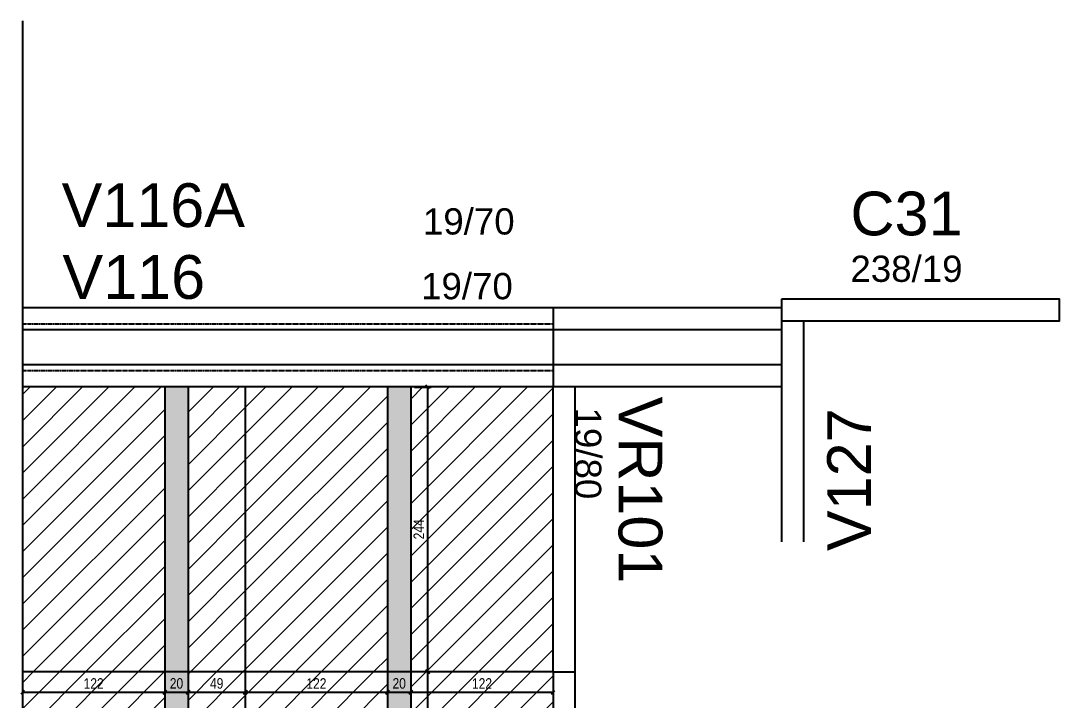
# Model space of a CAD drawing. Extents: x 1137 to 6709, y 1202 to 4823.
# Drawn here: x 2798 to 3689, y 3281 to 3863 of the extents above; entities that cross this region are included whole.
import ezdxf

# ---------------------------------------------------------------- set-up
doc = ezdxf.new("R2010")
doc.units = 0
doc.linetypes.add('HIDDEN', pattern=[0.375, 0.25, -0.125])
for name, color, linetype in [('210', 7, 'HIDDEN'), ('216', 7, 'Continuous'), ('220', 4, 'Continuous'), ('250', 5, 'Continuous'), ('Painéis', 200, 'Continuous'), ('Pilares', 5, 'Continuous'), ('VIGA', 3, 'Continuous')]:
    doc.layers.add(name, color=color, linetype=linetype)
doc.layers.add('Hachura', color=251, linetype='Continuous', lineweight=9)
doc.layers.add('REAPROVEITAMENTO', color=251, linetype='Continuous', lineweight=9)
doc.styles.add('COTA TECNICA-50', font='techl___.ttf', dxfattribs={"height": 9})
doc.styles.get("Standard").update_dxf_attribs({"font": 'arial.ttf'})
doc.dimstyles.new('COTA PAINEL-50', dxfattribs={"dimtxt": 9, "dimasz": 3, "dimexe": 3, "dimexo": 3, "dimgap": 3, "dimtad": 1, "dimdec": 1, "dimzin": 12, "dimdsep": 46, "dimtxsty": 'COTA TECNICA-50', "dimblk1": 'OBLIQUE', "dimblk2": 'OBLIQUE', "dimsah": 1, "dimcen": 0.9, "dimclrd": 4, "dimclre": 4, "dimclrt": 240, "dimadec": 1, "dimazin": 3, "dimtfac": 1, "dimtdec": 1, "dimtmove": 0, "dimatfit": 3, "dimfxl": 1, "dimtolj": 1, "dimtzin": 12, "dimarcsym": 0})
pattern_1 = [(45, (3784.961, 2889.085), (-11.22532, 11.22532), [])]

# ---------------------------------------------------------------- blocks, each defined once
blk = doc.blocks.new('_Oblique')
at = {"color": 0, "linetype": 'ByBlock', "lineweight": -2}
blk.add_line((-0.5, -0.5), (0.5, 0.5), dxfattribs=at)
blk = doc.blocks.new('*D5')
at = {"color": 4, "lineweight": -2, "transparency": 16777216}
for p, q in [((2799.69, 3302.27), (2799.69, 3284.51)), ((2921.69, 3302.27), (2921.69, 3284.51)), ((2799.69, 3287.51), (2921.69, 3287.51))]:
    blk.add_line(p, q, dxfattribs=at)
at = {"layer": 'Defpoints', "color": 0, "transparency": 16777216}
for p in [(2799.69, 3305.27), (2921.69, 3305.27), (2921.69, 3287.51)]:
    blk.add_point(p, dxfattribs=at)
at = {"color": 4, "lineweight": -2, "transparency": 16777216, "xscale": 3, "yscale": 3, "zscale": 3, "rotation": 180}
blk.add_blockref('_Oblique', (2799.69, 3287.51), dxfattribs=at)
at = {"color": 4, "lineweight": -2, "transparency": 16777216, "xscale": 3, "yscale": 3, "zscale": 3}
blk.add_blockref('_Oblique', (2921.69, 3287.51), dxfattribs=at)
at = {"color": 240, "transparency": 16777216, "insert": (2860.69, 3295.06), "char_height": 9, "attachment_point": 5, "style": 'COTA TECNICA-50'}
blk.add_mtext('\\A1;122', dxfattribs=at)
blk = doc.blocks.new('*D6')
at = {"color": 4, "lineweight": -2, "transparency": 16777216}
for p, q in [((2921.69, 3302.27), (2921.69, 3284.51)), ((2921.69, 3287.51), (2941.69, 3287.51))]:
    blk.add_line(p, q, dxfattribs=at)
at = {"layer": 'Defpoints', "color": 0, "transparency": 16777216}
for p in [(2921.69, 3305.27), (2941.69, 3287.51), (2941.69, 3287.51)]:
    blk.add_point(p, dxfattribs=at)
at = {"color": 4, "lineweight": -2, "transparency": 16777216, "xscale": 3, "yscale": 3, "zscale": 3, "rotation": 180}
blk.add_blockref('_Oblique', (2921.69, 3287.51), dxfattribs=at)
at = {"color": 4, "lineweight": -2, "transparency": 16777216, "xscale": 3, "yscale": 3, "zscale": 3}
blk.add_blockref('_Oblique', (2941.69, 3287.51), dxfattribs=at)
at = {"color": 240, "transparency": 16777216, "insert": (2931.69, 3295.1), "char_height": 9, "attachment_point": 5, "style": 'COTA TECNICA-50'}
blk.add_mtext('\\A1;20', dxfattribs=at)
blk = doc.blocks.new('*D4')
at = {"color": 4, "lineweight": -2, "transparency": 16777216}
blk.add_line((3132.69, 3287.51), (3254.69, 3287.51), dxfattribs=at)
at = {"layer": 'Defpoints', "color": 0, "transparency": 16777216}
for p in [(3132.69, 3287.51), (3254.69, 3287.51), (3254.69, 3287.51)]:
    blk.add_point(p, dxfattribs=at)
at = {"color": 4, "lineweight": -2, "transparency": 16777216, "xscale": 3, "yscale": 3, "zscale": 3, "rotation": 180}
blk.add_blockref('_Oblique', (3132.69, 3287.51), dxfattribs=at)
at = {"color": 4, "lineweight": -2, "transparency": 16777216, "xscale": 3, "yscale": 3, "zscale": 3}
blk.add_blockref('_Oblique', (3254.69, 3287.51), dxfattribs=at)
at = {"color": 240, "transparency": 16777216, "insert": (3193.69, 3295.06), "char_height": 9, "attachment_point": 5, "style": 'COTA TECNICA-50'}
blk.add_mtext('\\A1;122', dxfattribs=at)
blk = doc.blocks.new('*D24')
at = {"color": 4, "lineweight": -2, "transparency": 16777216}
for p, q in [((2941.69, 3302.27), (2941.69, 3284.51)), ((2990.69, 3302.27), (2990.69, 3284.51)), ((2941.69, 3287.51), (2990.69, 3287.51))]:
    blk.add_line(p, q, dxfattribs=at)
at = {"layer": 'Defpoints', "color": 0, "transparency": 16777216}
for p in [(2941.69, 3305.27), (2990.69, 3305.27), (2990.69, 3287.51)]:
    blk.add_point(p, dxfattribs=at)
at = {"color": 4, "lineweight": -2, "transparency": 16777216, "xscale": 3, "yscale": 3, "zscale": 3, "rotation": 180}
blk.add_blockref('_Oblique', (2941.69, 3287.51), dxfattribs=at)
at = {"color": 4, "lineweight": -2, "transparency": 16777216, "xscale": 3, "yscale": 3, "zscale": 3}
blk.add_blockref('_Oblique', (2990.69, 3287.51), dxfattribs=at)
at = {"color": 240, "transparency": 16777216, "insert": (2966.19, 3295.1), "char_height": 9, "attachment_point": 5, "style": 'COTA TECNICA-50'}
blk.add_mtext('\\A1;49', dxfattribs=at)
blk = doc.blocks.new('*D25')
at = {"color": 4, "lineweight": -2, "transparency": 16777216}
for p, q in [((2990.69, 3302.27), (2990.69, 3284.51)), ((3112.69, 3302.27), (3112.69, 3284.51)), ((2990.69, 3287.51), (3112.69, 3287.51))]:
    blk.add_line(p, q, dxfattribs=at)
at = {"layer": 'Defpoints', "color": 0, "transparency": 16777216}
for p in [(2990.69, 3305.27), (3112.69, 3305.27), (3112.69, 3287.51)]:
    blk.add_point(p, dxfattribs=at)
at = {"color": 4, "lineweight": -2, "transparency": 16777216, "xscale": 3, "yscale": 3, "zscale": 3, "rotation": 180}
blk.add_blockref('_Oblique', (2990.69, 3287.51), dxfattribs=at)
at = {"color": 4, "lineweight": -2, "transparency": 16777216, "xscale": 3, "yscale": 3, "zscale": 3}
blk.add_blockref('_Oblique', (3112.69, 3287.51), dxfattribs=at)
at = {"color": 240, "transparency": 16777216, "insert": (3051.69, 3295.06), "char_height": 9, "attachment_point": 5, "style": 'COTA TECNICA-50'}
blk.add_mtext('\\A1;122', dxfattribs=at)
blk = doc.blocks.new('*D26')
at = {"color": 4, "lineweight": -2, "transparency": 16777216}
for p, q in [((3112.69, 3302.27), (3112.69, 3284.51)), ((3132.69, 3302.27), (3132.69, 3284.51)), ((3112.69, 3287.51), (3132.69, 3287.51))]:
    blk.add_line(p, q, dxfattribs=at)
at = {"layer": 'Defpoints', "color": 0, "transparency": 16777216}
for p in [(3112.69, 3305.27), (3132.69, 3305.27), (3132.69, 3287.51)]:
    blk.add_point(p, dxfattribs=at)
at = {"color": 4, "lineweight": -2, "transparency": 16777216, "xscale": 3, "yscale": 3, "zscale": 3, "rotation": 180}
blk.add_blockref('_Oblique', (3112.69, 3287.51), dxfattribs=at)
at = {"color": 4, "lineweight": -2, "transparency": 16777216, "xscale": 3, "yscale": 3, "zscale": 3}
blk.add_blockref('_Oblique', (3132.69, 3287.51), dxfattribs=at)
at = {"color": 240, "transparency": 16777216, "insert": (3122.69, 3295.1), "char_height": 9, "attachment_point": 5, "style": 'COTA TECNICA-50'}
blk.add_mtext('\\A1;20', dxfattribs=at)
blk = doc.blocks.new('*D30')
at = {"color": 4, "lineweight": -2, "transparency": 16777216}
for p, q in [((3135.69, 3305.27), (3150.12, 3305.27)), ((3147.12, 3061.27), (3147.12, 3305.27)), ((3135.69, 3061.27), (3150.12, 3061.27))]:
    blk.add_line(p, q, dxfattribs=at)
at = {"layer": 'Defpoints', "color": 0, "transparency": 16777216}
for p in [(3132.69, 3305.27), (3147.12, 3305.27), (3132.69, 3061.27)]:
    blk.add_point(p, dxfattribs=at)
at = {"color": 4, "lineweight": -2, "transparency": 16777216, "xscale": 3, "yscale": 3, "zscale": 3}
for p, rotation in [((3147.12, 3305.27), 90), ((3147.12, 3061.27), 270)]:
    blk.add_blockref('_Oblique', p, dxfattribs=dict(at, rotation=rotation))
at = {"color": 240, "transparency": 16777216, "insert": (3139.55, 3183.27), "char_height": 9, "attachment_point": 5, "rotation": 90, "style": 'COTA TECNICA-50'}
blk.add_mtext('\\A1;244', dxfattribs=at)
blk = doc.blocks.new('*D31')
at = {"color": 4, "lineweight": -2, "transparency": 16777216}
for p, q in [((3135.69, 3549.27), (3150.12, 3549.27)), ((3147.12, 3305.27), (3147.12, 3549.27)), ((3135.69, 3305.27), (3150.12, 3305.27))]:
    blk.add_line(p, q, dxfattribs=at)
at = {"layer": 'Defpoints', "color": 0, "transparency": 16777216}
for p in [(3132.69, 3549.27), (3147.12, 3549.27), (3132.69, 3305.27)]:
    blk.add_point(p, dxfattribs=at)
at = {"color": 4, "lineweight": -2, "transparency": 16777216, "xscale": 3, "yscale": 3, "zscale": 3}
for p, rotation in [((3147.12, 3549.27), 90), ((3147.12, 3305.27), 270)]:
    blk.add_blockref('_Oblique', p, dxfattribs=dict(at, rotation=rotation))
at = {"color": 240, "transparency": 16777216, "insert": (3139.55, 3427.27), "char_height": 9, "attachment_point": 5, "rotation": 90, "style": 'COTA TECNICA-50'}
blk.add_mtext('\\A1;244', dxfattribs=at)

msp = doc.modelspace()

# ---------------------------------------------------------------- hatches: boundary and pattern name
at = {"layer": 'Hachura', "linetype": 'ByBlock'}
h = msp.add_hatch(color=256, dxfattribs=at)
h.dxf.hatch_style = 1
h.paths.add_polyline_path([(2921.69, 3305.27), (2941.69, 3305.27), (2941.69, 3549.27), (2921.69, 3549.27)])
h.paths.add_polyline_path([(2941.69, 3305.27), (2921.69, 3305.27), (2921.69, 3061.27), (2941.69, 3061.27)])
h.paths.add_polyline_path([(2941.69, 3061.27), (2921.69, 3061.27), (2921.69, 2837.45, 0.007398), (2934.64, 2817.27), (2941.69, 2817.27)])
h.paths.add_polyline_path([(3112.69, 2632.42, 0.008018), (3132.69, 2618.53), (3132.69, 2817.27), (3112.69, 2817.27)])
h.paths.add_polyline_path([(3112.69, 2817.27), (3132.69, 2817.27), (3132.69, 3061.27), (3112.69, 3061.27)])
h.paths.add_polyline_path([(3132.69, 3305.27), (3112.69, 3305.27), (3112.69, 3061.27), (3132.69, 3061.27)])
h.paths.add_polyline_path([(3132.69, 3549.27), (3112.69, 3549.27), (3112.69, 3305.27), (3132.69, 3305.27)])
h.paths.add_polyline_path([(3282.69, 3061.27), (3254.69, 3061.27), (3254.69, 2817.27), (3282.69, 2817.27)])
h.paths.add_polyline_path([(3254.69, 2733.77), (3282.69, 2733.77), (3282.69, 2817.27), (3254.69, 2817.27)])
h.paths.add_polyline_path([(3282.69, 2733.77), (3254.69, 2733.77), (3254.69, 2551.99, 0.00996), (3282.69, 2540.55)])
h.paths.add_polyline_path([(3432.69, 2733.77), (3404.69, 2733.77), (3404.69, 2504.93, 0.009374), (3432.69, 2499.79)])
h.paths.add_polyline_path([(3404.69, 2733.77), (3432.69, 2733.77), (3432.69, 2817.27), (3404.69, 2817.27)])
h.paths.add_polyline_path([(3404.69, 2817.27), (3432.69, 2817.27), (3432.69, 2970.7, -0.026205), (3404.69, 2984.97)])
at = {"layer": 'REAPROVEITAMENTO', "linetype": 'ByBlock'}
h = msp.add_hatch(dxfattribs=at)
h.set_pattern_fill('ANSI31', color=256, scale=5, style=2)
h.set_pattern_definition(pattern_1)
h.paths.add_polyline_path([(2921.69, 3549.29), (2799.69, 3549.29), (2799.69, 3305.27), (2921.69, 3305.27)])
h = msp.add_hatch(dxfattribs=at)
h.set_pattern_fill('ANSI31', color=256, scale=5, style=2)
h.set_pattern_definition(pattern_1)
h.paths.add_polyline_path([(2990.69, 3549.29), (2941.69, 3549.29), (2941.69, 3305.27), (2990.69, 3305.27)])
h = msp.add_hatch(dxfattribs=at)
h.set_pattern_fill('ANSI31', color=256, scale=5, style=2)
h.set_pattern_definition(pattern_1)
h.paths.add_polyline_path([(3112.69, 3549.29), (2990.69, 3549.29), (2990.69, 3305.27), (3112.69, 3305.27)])
h = msp.add_hatch(dxfattribs=at)
h.set_pattern_fill('ANSI31', color=256, scale=5, style=2)
h.set_pattern_definition(pattern_1)
h.paths.add_polyline_path([(3254.69, 3549.29), (3132.69, 3549.29), (3132.69, 3305.27), (3254.69, 3305.27)])
h = msp.add_hatch(dxfattribs=at)
h.set_pattern_fill('ANSI31', color=256, scale=5, style=2)
h.set_pattern_definition(pattern_1)
h.paths.add_polyline_path([(2921.69, 3305.27), (2799.69, 3305.27), (2799.69, 3244.79, 0.182629), (2990.69, 2742.03), (2990.69, 3061.27), (2921.69, 3061.27)])
h = msp.add_hatch(dxfattribs=at)
h.set_pattern_fill('ANSI31', color=256, scale=5, style=2)
h.set_pattern_definition(pattern_1)
h.paths.add_polyline_path([(2990.69, 3305.27), (2941.69, 3305.27), (2941.69, 3061.27), (2990.69, 3061.27)], flags=17)
h = msp.add_hatch(dxfattribs=at)
h.set_pattern_fill('ANSI31', color=256, scale=5, style=2)
h.set_pattern_definition(pattern_1)
h.paths.add_polyline_path([(3112.69, 3305.27), (2990.69, 3305.27), (2990.69, 3061.27), (3112.69, 3061.27)])
h = msp.add_hatch(dxfattribs=at)
h.set_pattern_fill('ANSI31', color=256, scale=5, style=2)
h.set_pattern_definition(pattern_1)
h.paths.add_polyline_path([(3254.69, 3245.27), (3254.69, 3305.27), (3132.69, 3305.27), (3132.69, 3061.27), (3254.69, 3061.27)])

# ---------------------------------------------------------------- linework, layer by layer
at = {"layer": '210'}
for p, q in [((2799.69, 3603.29), (3254.69, 3603.29)), ((2799.69, 3563.29), (3254.69, 3563.29))]:
    msp.add_line(p, q, dxfattribs=at)
at = {"layer": '216', "linetype": 'Continuous'}
for p, q in [((3450.69, 3624.79), (3450.69, 3624.79)), ((3254.69, 3617.29), (3254.69, 3617.29)), ((3254.69, 3617.29), (3254.69, 3617.29)), ((3375.52, 3617.29), (3375.52, 3617.29)), ((3469.69, 3605.79), (3469.69, 3605.79)), ((3469.69, 3605.79), (3469.69, 3605.79))]:
    msp.add_line(p, q, dxfattribs=at)
at = {"layer": '250'}
msp.add_line((3012.48, 3568.29), (3011.58, 3568.29), dxfattribs=at)
at = {"layer": 'Painéis', "linetype": 'ByBlock'}
for p, q in [((2921.69, 3549.27), (2921.69, 2837.45)), ((2941.69, 3549.27), (2941.69, 2817.27)), ((2990.69, 3549.27), (2990.69, 2742.49)), ((3112.69, 3549.27), (3112.69, 2632.42)), ((3132.69, 3549.27), (3132.69, 2618.53)), ((2799.69, 3305.27), (3254.69, 3305.27))]:
    msp.add_line(p, q, dxfattribs=at)
at = {"layer": 'Pilares'}
msp.add_line((3669.69, 3605.79), (3669.69, 3605.79), dxfattribs=at)
msp.add_line((3669.69, 3605.79), (3669.69, 3605.79), dxfattribs=at)
for points in [[(3450.69, 3624.79), (3688.69, 3624.79), (3688.69, 3605.79), (3450.69, 3605.79), (3450.69, 3624.79)], [(3254.69, 3244.79), (3273.69, 3244.79), (3273.69, 3304.79), (3254.69, 3304.79), (3254.69, 3244.79)]]:
    msp.add_lwpolyline(points, dxfattribs=at)
at = {"layer": 'VIGA'}
for p, q in [((2799.69, 3863.26), (2799.69, 2321.03)), ((3450.69, 3617.29), (2799.69, 3617.29)), ((3254.69, 3617.29), (3254.69, 3549.29)), ((3305.52, 3617.29), (3305.52, 3617.29)), ((3320.52, 3617.29), (3320.52, 3617.29)), ((3450.69, 3598.29), (2799.69, 3598.29)), ((3450.69, 3416.55), (3450.69, 3605.79)), ((3469.69, 3416.55), (3469.69, 3605.79)), ((3450.69, 3568.29), (2799.69, 3568.29)), ((3450.69, 3549.29), (2799.69, 3549.29)), ((3254.69, 3304.79), (3254.69, 3549.29)), ((3273.69, 3304.79), (3273.69, 3549.29))]:
    msp.add_line(p, q, dxfattribs=at)

# ---------------------------------------------------------------- texts
at = {"layer": '216'}
for s, p in [('19/70', (3143.06, 3680.01)), ('238/19', (3509.64, 3639.41)), ('19/70', (3141.46, 3624.49))]:
    msp.add_text(s, height=22.5, dxfattribs=at).set_placement(p)
msp.add_text('19/80', height=22.5, rotation=270, dxfattribs=at).set_placement((3273.47, 3531.65))
at = {"layer": '220'}
for s, p in [('V116A', (2833.19, 3686.43)), ('C31', (3509.64, 3679.28)), ('V116', (2833.92, 3624.86))]:
    msp.add_text(s, height=37.5, dxfattribs=at).set_placement(p)
for s, rotation, p in [('VR101', 270, (3310.79, 3541.09)), ('V127', 90, (3527.2, 3408.58))]:
    msp.add_text(s, height=37.5, rotation=rotation, dxfattribs=at).set_placement(p)

# ---------------------------------------------------------------- dimensions: what is measured, and where the dimension line sits
for base, p1, p2, picture, middle in [((3147.12, 3549.27), (3132.69, 3305.27), (3132.69, 3549.27), '*D31', (3139.55, 3427.27)), ((3147.12, 3305.27), (3132.69, 3061.27), (3132.69, 3305.27), '*D30', (3139.55, 3183.27))]:
    dim = msp.add_linear_dim(base=base, p1=p1, p2=p2, angle=90, dimstyle='COTA PAINEL-50', override={"dimtmove": 1})
    dim.commit()
    dim.dimension.update_dxf_attribs({"geometry": picture, "text_midpoint": middle})
for base, p1, p2, picture, middle in [((2921.69, 3287.51), (2799.69, 3305.27), (2921.69, 3305.27), '*D5', (2860.69, 3295.06)), ((2990.69, 3287.51), (2941.69, 3305.27), (2990.69, 3305.27), '*D24', (2966.19, 3295.1))]:
    dim = msp.add_linear_dim(base=base, p1=p1, p2=p2, dimstyle='COTA PAINEL-50')
    dim.commit()
    dim.dimension.update_dxf_attribs({"geometry": picture, "text_midpoint": middle})
for base, p1, p2, picture, middle in [((2941.69, 3287.51), (2921.69, 3305.27), (2941.69, 3287.51), '*D6', (2931.69, 3295.1)), ((3112.69, 3287.51), (2990.69, 3305.27), (3112.69, 3305.27), '*D25', (3051.69, 3295.06)), ((3132.69, 3287.51), (3112.69, 3305.27), (3132.69, 3305.27), '*D26', (3122.69, 3295.1)), ((3254.69, 3287.51), (3132.69, 3287.51), (3254.69, 3287.51), '*D4', (3193.69, 3295.06))]:
    dim = msp.add_linear_dim(base=base, p1=p1, p2=p2, dimstyle='COTA PAINEL-50', override={"dimtmove": 1})
    dim.commit()
    dim.dimension.update_dxf_attribs({"geometry": picture, "text_midpoint": middle})

doc.saveas('drawing.dxf')
